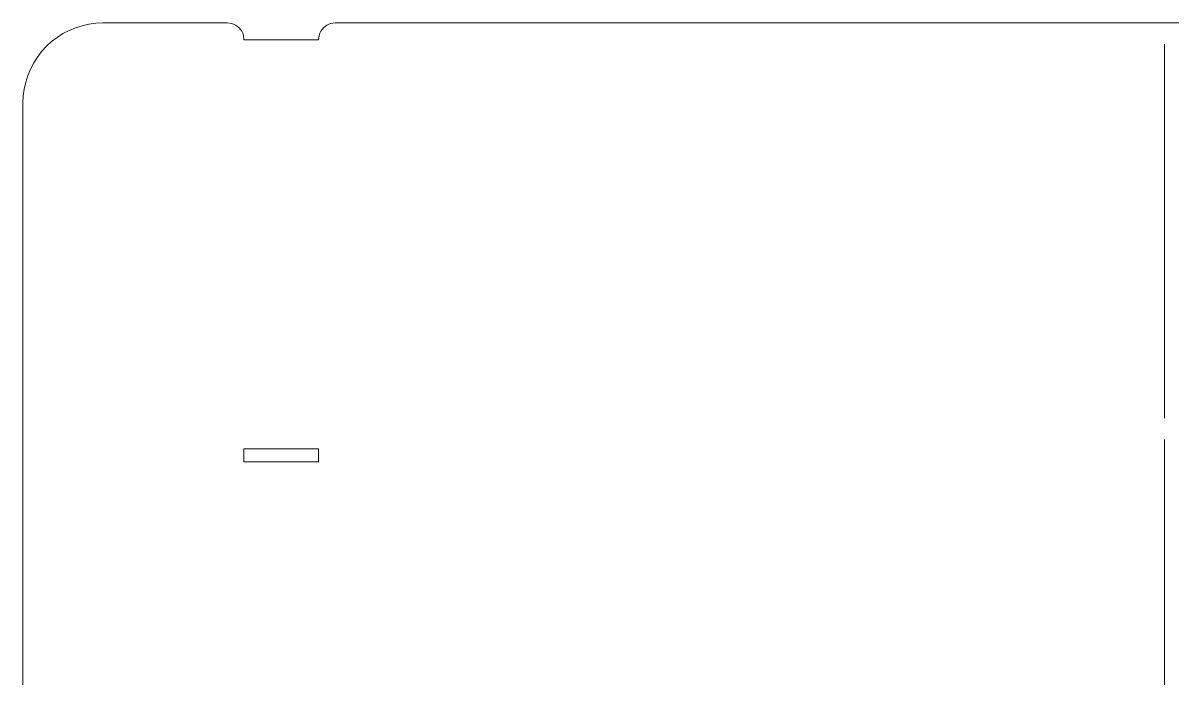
# Model space of a CAD drawing. Header units: inches. Extents: x 81 to 430, y 6 to 227.
# Drawn here: x 120.3 to 257.3, y 148.7 to 226.8 of the extents above; entities that cross this region are included whole.
import ezdxf

# ---------------------------------------------------------------- set-up
doc = ezdxf.new("R2010")
doc.units = ezdxf.units.IN
doc.header["$MEASUREMENT"] = 0
doc.layers.add('Layer 1', color=7, linetype='Continuous')

msp = doc.modelspace()

# ---------------------------------------------------------------- linework, layer by layer
at = {"layer": 'Layer 1', "color": 7, "lineweight": 20}
for points in [[(126.54, 226.22), (125.77, 225.9)], [(127.33, 226.47), (126.54, 226.22)], [(128.14, 226.65), (127.33, 226.47)], [(128.97, 226.76), (128.14, 226.65)], [(129.8, 226.8), (128.97, 226.76)], [(129.8, 226.8), (144.62, 226.8)], [(144.62, 226.8), (145.14, 226.73)], [(145.14, 226.73), (145.39, 226.64)], [(145.39, 226.64), (145.62, 226.53)], [(145.62, 226.53), (145.84, 226.38)], [(145.84, 226.38), (146.04, 226.21)], [(146.04, 226.21), (146.21, 226.01)], [(156.1, 226.21), (155.93, 226.01)], [(156.29, 226.38), (156.1, 226.21)], [(156.51, 226.53), (156.29, 226.38)], [(156.75, 226.64), (156.51, 226.53)], [(156.99, 226.73), (156.75, 226.64)], [(157.51, 226.8), (156.99, 226.73)], [(157.51, 226.8), (256.37, 226.8)], [(256.37, 226.8), (258.17, 226.8)], [(124.33, 225.07), (123.67, 224.57)], [(125.03, 225.52), (124.33, 225.07)], [(125.77, 225.9), (125.03, 225.52)], [(146.21, 226.01), (146.35, 225.8)], [(146.35, 225.8), (146.47, 225.56)], [(146.47, 225.56), (146.55, 225.31)], [(146.55, 225.31), (146.62, 224.8)], [(155.51, 224.8), (146.62, 224.8)], [(155.58, 225.31), (155.51, 224.8)], [(155.66, 225.56), (155.58, 225.31)], [(155.78, 225.8), (155.66, 225.56)], [(155.93, 226.01), (155.78, 225.8)], [(122.5, 223.39), (121.99, 222.73)], [(123.06, 224.01), (122.5, 223.39)], [(123.67, 224.57), (123.06, 224.01)], [(256.37, 179.67), (256.37, 224.26)], [(121.55, 222.03), (121.16, 221.3)], [(121.99, 222.73), (121.55, 222.03)], [(121.16, 221.3), (120.85, 220.53)], [(120.6, 219.74), (120.42, 218.92)], [(120.85, 220.53), (120.6, 219.74)], [(120.31, 218.1), (120.27, 217.27)], [(120.42, 218.92), (120.31, 218.1)], [(120.27, 217.27), (120.27, 136.31)], [(256.37, 130), (256.37, 177.13)], [(146.62, 176), (155.51, 176)], [(146.62, 174.47), (146.62, 176)], [(155.51, 176), (155.51, 174.47)], [(155.51, 174.47), (146.62, 174.47)]]:
    msp.add_lwpolyline(points, dxfattribs=at)

doc.saveas('drawing.dxf')
